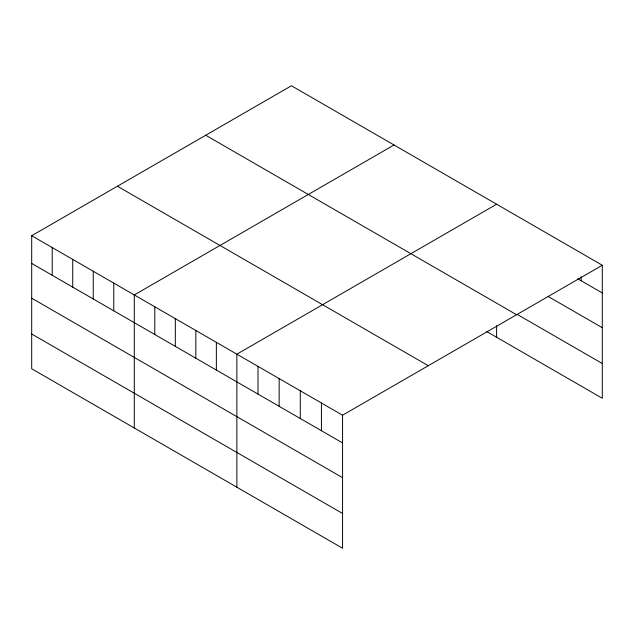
<?xml version="1.0" encoding="UTF-8"?>
<svg xmlns="http://www.w3.org/2000/svg" width="634" height="634" viewBox="0 0 634 634"><rect width="100%" height="100%" fill="white"/><g stroke="black" fill="none" stroke-linecap="round" stroke-linejoin="round"><path stroke-width="0.95" d="M31.7 235.721L342.566 415.199L342.566 548.236L31.7 368.758L31.7 235.721L291.434 85.764L602.3 265.242L602.3 398.279L486.349 331.336M394.023 144.988L134.281 294.945L134.281 427.99M496.604 204.219L236.87 354.176L236.87 487.213M342.566 415.199L602.3 265.242M577.78 278.801L602.3 292.963M548.188 296.474L602.3 327.715M517.748 314.71L602.3 363.528M205.725 135.248L516.583 314.726M117.417 186.237L428.275 365.707M31.7 263.443L342.566 442.92M31.7 298.194L342.566 477.671M31.7 334.007L342.566 513.485M581.164 276.796L581.164 280.759M496.604 325.67L496.604 337.256M321.422 402.994L321.422 430.716M300.286 390.79L300.286 418.511M279.15 378.585L279.15 406.307M258.006 366.381L258.006 394.102M216.352 342.328L216.352 370.05M195.835 330.48L195.835 358.202M175.317 318.64L175.317 346.362M154.799 306.793L154.799 334.514M113.771 283.105L113.771 310.826M93.253 271.257L93.253 298.979M72.736 259.409L72.736 287.131M52.218 247.569L52.218 275.291"/></g></svg>
